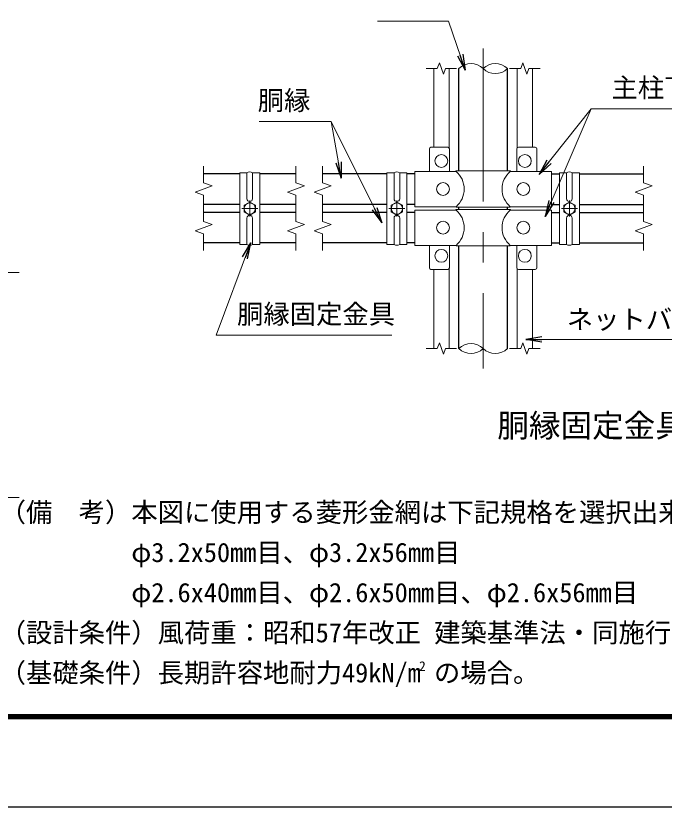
# Model space of a CAD drawing. Units: millimetres, scale not verified. Extents: x -10499 to 10501, y -7424 to 7426.
# Drawn here: x -730 to 3310, y -7424 to -2494 of the extents above; entities that cross this region are included whole.
import ezdxf
from ezdxf.enums import TextEntityAlignment as Align

# ---------------------------------------------------------------- set-up
doc = ezdxf.new("R2010")
doc.units = ezdxf.units.MM
doc.header["$LTSCALE"] = 30
doc.linetypes.add('USER1', pattern=[50.8, 31.75, -6.35, 6.35, -6.35])
for name, color, linetype, lineweight in [('0-1_D-STR1', 1, 'Continuous', 25), ('0-4_D-BMK', 2, 'USER1', 13), ('0-5_D-STR3', 3, 'Continuous', 13), ('0-7_D-STR-DIM', 7, 'Continuous', 13), ('0-A_D-TTL-TXT', 7, 'Continuous', 13), ('0-B_D-STR-TXT', 7, 'Continuous', 13), ('0-C_D-TTL', 7, 'Continuous', 25)]:
    doc.layers.add(name, color=color, linetype=linetype, lineweight=lineweight)
doc.layers.add('0-8_0', color=7, linetype='Continuous')
doc.styles.add('ＭＳ ゴシック', font='')
doc.styles.get('ＭＳ ゴシック').set_extended_font_data('MS Gothic')

# ---------------------------------------------------------------- blocks, each defined once
blk = doc.blocks.new('_Open')
at = {"layer": '0-8_0'}
blk.add_line((-30, 5), (0, 0), dxfattribs=at)
blk.add_lwpolyline([(-30, -5), (0, 0), (-30, 0)], dxfattribs=at)

msp = doc.modelspace()

# ---------------------------------------------------------------- linework, layer by layer
at = {"layer": '0-1_D-STR1'}
for p, q in [((2030.79, -3460.97), (2030.79, -2823.27)), ((2333.29, -3460.97), (2333.29, -2823.27)), ((665.37, -3478.47), (440.37, -3478.47)), ((1015.37, -3478.47), (790.37, -3478.47)), ((1582.04, -3478.47), (1182.04, -3478.47)), ((1757.04, -3478.47), (1707.04, -3478.47)), ((2607.04, -3478.47), (2657.04, -3478.47)), ((2782.04, -3478.47), (3182.04, -3478.47)), ((665.37, -3668.97), (440.37, -3668.97)), ((1015.37, -3668.97), (790.37, -3668.97)), ((1582.04, -3668.97), (1182.04, -3668.97)), ((1757.04, -3668.97), (1707.04, -3668.97)), ((2030.79, -3701.97), (2030.79, -3685.97)), ((2333.29, -3701.97), (2333.29, -3685.97)), ((2607.04, -3668.97), (2657.04, -3668.97)), ((2782.04, -3668.97), (3182.04, -3668.97)), ((665.37, -3718.97), (440.37, -3718.97)), ((1015.37, -3718.97), (790.37, -3718.97)), ((1582.04, -3718.97), (1182.04, -3718.97)), ((1757.04, -3718.97), (1707.04, -3718.97)), ((2607.04, -3718.97), (2657.04, -3718.97)), ((2782.04, -3718.97), (3182.04, -3718.97)), ((665.37, -3909.47), (440.37, -3909.47)), ((1015.37, -3909.47), (790.37, -3909.47)), ((1582.04, -3909.47), (1182.04, -3909.47)), ((1757.04, -3909.47), (1707.04, -3909.47)), ((2030.79, -4567.27), (2030.79, -3926.97)), ((2333.29, -4567.27), (2333.29, -3926.97)), ((2607.04, -3909.47), (2657.04, -3909.47)), ((2782.04, -3909.47), (3182.04, -3909.47))]:
    msp.add_line(p, q, dxfattribs=at)
at = {"layer": '0-4_D-BMK'}
for p, q in [((2182.04, -2698.27), (2182.04, -4692.27)), ((2182.41, -2698.27), (2182.41, -4692.27)), ((727.87, -3745.27), (727.87, -3645.27)), ((1644.54, -3745.27), (1644.54, -3645.27)), ((2719.54, -3745.27), (2719.54, -3645.27)), ((777.87, -3695.27), (677.87, -3695.27)), ((1694.54, -3695.27), (1594.54, -3695.27)), ((2669.54, -3695.27), (2769.54, -3695.27))]:
    msp.add_line(p, q, dxfattribs=at)
at = {"layer": '0-5_D-STR3'}
for p, q in [((1874.54, -3313.47), (1874.54, -2823.27)), ((1969.54, -3316.85), (1969.54, -2823.27)), ((2394.54, -3316.85), (2394.54, -2823.27)), ((2489.54, -3313.47), (2489.54, -2823.27)), ((1847.04, -3463.47), (1847.04, -3323.47)), ((1962.04, -3313.47), (1857.04, -3313.47)), ((1972.04, -3463.47), (1972.04, -3323.47)), ((2392.04, -3463.47), (2392.04, -3323.47)), ((2402.04, -3313.47), (2507.04, -3313.47)), ((2517.04, -3463.47), (2517.04, -3323.47)), ((710.37, -3472.12), (710.37, -3633.97)), ((790.37, -3472.12), (745.37, -3472.12)), ((745.37, -3472.12), (745.37, -3633.97)), ((1627.04, -3472.12), (1627.04, -3633.97)), ((1707.04, -3472.12), (1662.04, -3472.12)), ((1662.04, -3472.12), (1662.04, -3633.97)), ((1757.04, -3463.47), (2013.04, -3463.47)), ((1757.04, -3683.47), (1757.04, -3463.47)), ((2013.04, -3460.97), (2008.04, -3463.47)), ((2013.04, -3460.97), (2351.04, -3460.97)), ((2351.04, -3460.97), (2356.04, -3463.47)), ((2351.04, -3463.47), (2607.04, -3463.47)), ((2607.04, -3683.47), (2607.04, -3463.47)), ((2657.04, -3472.12), (2702.04, -3472.12)), ((2702.04, -3472.12), (2702.04, -3633.97)), ((2737.04, -3472.12), (2737.04, -3633.97)), ((1757.04, -3683.47), (2013.04, -3683.47)), ((2013.04, -3685.97), (2008.04, -3683.47)), ((2351.04, -3683.47), (2607.04, -3683.47)), ((1757.04, -3704.47), (2013.04, -3704.47)), ((1757.04, -3704.47), (1757.04, -3924.47)), ((2013.04, -3701.97), (2008.04, -3704.47)), ((2351.04, -3704.47), (2607.04, -3704.47)), ((2607.04, -3704.47), (2607.04, -3924.47)), ((710.37, -3918.41), (710.37, -3753.97)), ((745.37, -3918.41), (745.37, -3753.97)), ((1627.04, -3918.41), (1627.04, -3753.97)), ((1662.04, -3918.41), (1662.04, -3753.97)), ((2702.04, -3918.41), (2702.04, -3753.97)), ((2737.04, -3918.41), (2737.04, -3753.97)), ((1757.04, -3924.47), (2013.04, -3924.47)), ((1847.04, -3924.47), (1847.04, -4064.47)), ((1972.04, -3924.47), (1972.04, -4064.47)), ((2013.04, -3926.97), (2008.04, -3924.47)), ((2013.04, -3926.97), (2351.04, -3926.97)), ((2351.04, -3926.97), (2356.04, -3924.47)), ((2351.04, -3924.47), (2607.04, -3924.47)), ((2392.04, -3924.47), (2392.04, -4064.47)), ((2517.04, -3924.47), (2517.04, -4064.47)), ((1962.04, -4074.47), (1857.04, -4074.47)), ((1874.54, -4567.27), (1874.54, -4074.47)), ((1969.54, -4567.27), (1969.54, -4071.08)), ((2394.54, -4567.27), (2394.54, -4071.08)), ((2402.04, -4074.47), (2507.04, -4074.47)), ((2489.54, -4567.27), (2489.54, -4074.47))]:
    msp.add_line(p, q, dxfattribs=at)
for points in [[(710.37, -3472.12), (665.37, -3472.12), (665.37, -3918.41), (710.37, -3918.41)], [(745.37, -3918.41), (790.37, -3918.41), (790.37, -3472.12)], [(1627.04, -3472.12), (1582.04, -3472.12), (1582.04, -3918.41), (1627.04, -3918.41)], [(1662.04, -3918.41), (1707.04, -3918.41), (1707.04, -3472.12)], [(2702.04, -3918.41), (2657.04, -3918.41), (2657.04, -3472.12)], [(2737.04, -3472.12), (2782.04, -3472.12), (2782.04, -3918.41), (2737.04, -3918.41)], [(2013.04, -3685.97), (2351.04, -3685.97), (2356.04, -3683.47)], [(2013.04, -3701.97), (2351.04, -3701.97), (2356.04, -3704.47)]]:
    msp.add_lwpolyline(points, dxfattribs=at)
for points in [[(727.87, -3735.77), (762.95, -3715.52), (762.95, -3675.02), (727.87, -3654.77), (692.8, -3675.02), (692.8, -3715.52)], [(1644.54, -3735.77), (1679.61, -3715.52), (1679.61, -3675.02), (1644.54, -3654.77), (1609.46, -3675.02), (1609.46, -3715.52)], [(2719.54, -3735.77), (2684.46, -3715.52), (2684.46, -3675.02), (2719.54, -3654.77), (2754.61, -3675.02), (2754.61, -3715.52)]]:
    msp.add_lwpolyline(points, close=True, dxfattribs=at)
for centre, radius in [((1922.04, -3398.47), 40), ((2442.04, -3398.47), 40), ((1932.04, -3573.47), 40), ((2432.04, -3573.47), 40), ((727.87, -3695.27), 35.17), ((1644.54, -3695.27), 35.17), ((2719.54, -3695.27), 35.17), ((1932.04, -3814.47), 40), ((2432.04, -3814.47), 40), ((1922.04, -3989.47), 40), ((2442.04, -3989.47), 40)]:
    msp.add_circle(centre, radius, dxfattribs=at)
for centre, radius, start, end in [((1857.04, -3323.47), 10, 90, 180), ((1962.04, -3323.47), 10, 0, 90), ((2402.04, -3323.47), 10, 90, 180), ((2507.04, -3323.47), 10, 0, 90), ((727.87, -3500.25), 33.12, 58.10921, 121.89079), ((1644.54, -3500.25), 33.12, 58.10921, 121.89079), ((1920.11, -3573.47), 144, 310.19176, 49.80824), ((2443.97, -3573.47), 144, 130.19176, 229.80824), ((2719.54, -3500.25), 33.12, 58.10921, 121.89079), ((727.87, -3633.97), 17.5, 180, 0), ((1644.54, -3633.97), 17.5, 180, 0), ((2719.54, -3633.97), 17.5, 180, 0), ((727.87, -3753.97), 17.5, 0, 180), ((1644.54, -3753.97), 17.5, 0, 180), ((1920.11, -3814.47), 144, 310.19176, 49.80824), ((2443.97, -3814.47), 144, 130.19176, 229.80824), ((2719.54, -3753.97), 17.5, 0, 180), ((727.87, -3890.29), 33.12, 238.10921, 301.89079), ((1644.54, -3890.29), 33.12, 238.10921, 301.89079), ((2719.54, -3890.29), 33.12, 238.10921, 301.89079), ((1857.04, -4064.47), 10, 180, 270), ((1962.04, -4064.47), 10, 270, 0), ((2402.04, -4064.47), 10, 180, 270), ((2507.04, -4064.47), 10, 270, 0)]:
    msp.add_arc(centre, radius, start, end, dxfattribs=at)
at = {"layer": '0-7_D-STR-DIM'}
for p, q in [((1909.21, -2788.03), (1896.39, -2823.27)), ((1934.86, -2858.51), (1909.21, -2788.03)), ((2429.21, -2788.03), (2416.39, -2823.27)), ((2454.86, -2858.51), (2429.21, -2788.03)), ((1827.04, -2823.27), (1896.39, -2823.27)), ((1947.69, -2823.27), (1934.86, -2858.51)), ((1947.69, -2823.27), (2017.04, -2823.27)), ((2347.04, -2823.27), (2416.39, -2823.27)), ((2467.69, -2823.27), (2454.86, -2858.51)), ((2467.69, -2823.27), (2537.04, -2823.27)), ((440.37, -3430.84), (440.37, -3535.24)), ((1015.37, -3430.84), (1015.37, -3535.24)), ((1182.04, -3430.84), (1182.04, -3535.24)), ((3182.04, -3430.84), (3182.04, -3535.24)), ((493.23, -3554.48), (440.37, -3535.24)), ((1068.23, -3554.48), (1015.37, -3535.24)), ((1234.9, -3554.48), (1182.04, -3535.24)), ((3234.9, -3554.48), (3182.04, -3535.24)), ((387.51, -3592.96), (493.23, -3554.48)), ((440.37, -3612.2), (387.51, -3592.96)), ((962.51, -3592.96), (1068.23, -3554.48)), ((1015.37, -3612.2), (962.51, -3592.96)), ((1129.18, -3592.96), (1234.9, -3554.48)), ((1182.04, -3612.2), (1129.18, -3592.96)), ((3129.18, -3592.96), (3234.9, -3554.48)), ((3182.04, -3612.2), (3129.18, -3592.96)), ((440.37, -3612.2), (440.37, -3775.74)), ((1015.37, -3612.2), (1015.37, -3775.74)), ((1182.04, -3612.2), (1182.04, -3775.74)), ((3182.04, -3612.2), (3182.04, -3775.74)), ((387.51, -3833.46), (493.23, -3794.98)), ((493.23, -3794.98), (440.37, -3775.74)), ((962.51, -3833.46), (1068.23, -3794.98)), ((1068.23, -3794.98), (1015.37, -3775.74)), ((1129.18, -3833.46), (1234.9, -3794.98)), ((1234.9, -3794.98), (1182.04, -3775.74)), ((3129.18, -3833.46), (3234.9, -3794.98)), ((3234.9, -3794.98), (3182.04, -3775.74)), ((440.37, -3852.7), (387.51, -3833.46)), ((1015.37, -3852.7), (962.51, -3833.46)), ((1182.04, -3852.7), (1129.18, -3833.46)), ((3182.04, -3852.7), (3129.18, -3833.46)), ((440.37, -3852.7), (440.37, -3957.09)), ((1015.37, -3852.7), (1015.37, -3957.09)), ((1182.04, -3852.7), (1182.04, -3957.09)), ((3182.04, -3852.7), (3182.04, -3957.09)), ((-1304.48, -4094.43), (-709.48, -4094.43)), ((1909.21, -4532.03), (1896.39, -4567.27)), ((1934.86, -4602.51), (1909.21, -4532.03)), ((2429.21, -4532.03), (2416.39, -4567.27)), ((2454.86, -4602.51), (2429.21, -4532.03)), ((1827.04, -4567.27), (1896.39, -4567.27)), ((1947.69, -4567.27), (1934.86, -4602.51)), ((1947.69, -4567.27), (2017.04, -4567.27)), ((2347.04, -4567.27), (2416.39, -4567.27)), ((2467.69, -4567.27), (2454.86, -4602.51)), ((2467.69, -4567.27), (2537.04, -4567.27)), ((-1254.48, -5494.43), (-709.48, -5494.43))]:
    msp.add_line(p, q, dxfattribs=at)
for centre, start, end in [((2106.41, -2899.37), 45.18146, 134.81854), ((2257.66, -2899.37), 45.18146, 134.81854), ((2257.66, -2747.16), 225.18146, 314.81854), ((2106.41, -4643.37), 45.18146, 134.81854), ((2106.41, -4491.16), 225.18146, 314.81854), ((2257.66, -4491.16), 225.18146, 314.81854)]:
    msp.add_arc(centre, 107.29, start, end, dxfattribs=at)
at = {"layer": '0-B_D-STR-TXT'}
for p, q in [((2854.67, -3073.1), (2531.73, -3481.32)), ((1235.23, -3152.53), (1297.08, -3503.74)), ((3504.55, -4511.17), (2449.75, -4511.17))]:
    msp.add_line(p, q, dxfattribs=at)
for points in [[(1523.67, -2526.76), (1966.96, -2526.76), (2070.35, -2831.32)], [(3783.37, -3073.1), (2854.67, -3073.1), (2568.31, -3741.82)], [(786.22, -3152.53), (1235.23, -3152.53), (1549.43, -3782.97)], [(1613.94, -4484.14), (517.72, -4484.14), (733.09, -3910.41)]]:
    msp.add_lwpolyline(points, dxfattribs=at)
at = {"layer": '0-C_D-TTL', "color": 2}
msp.add_lwpolyline([(-10499.2, 7425.57), (10500.8, 7425.57), (10500.8, -7424.43), (-10499.2, -7424.43)], close=True, dxfattribs=at)
at = {"layer": '0-C_D-TTL'}
for points in [[(-9824.2, 6875.57), (9825.8, 6875.57), (9825.8, -6874.43), (-9824.2, -6874.43)], [(-9817.95, 6869.32), (9819.55, 6869.32), (9819.55, -6868.18), (-9817.95, -6868.18)], [(-9811.7, 6863.07), (9813.3, 6863.07), (9813.3, -6861.93), (-9811.7, -6861.93)], [(-9805.45, 6856.82), (9807.05, 6856.82), (9807.05, -6855.68), (-9805.45, -6855.68)], [(-9799.2, 6850.57), (9800.8, 6850.57), (9800.8, -6849.43), (-9799.2, -6849.43)]]:
    msp.add_lwpolyline(points, close=True, dxfattribs=at)

# ---------------------------------------------------------------- block references
at = {"layer": '0-B_D-STR-TXT', "xscale": 3.333333, "yscale": 3.333333}
for p, rotation in [((2070.99, -2833.21), 288.74977), ((2530.49, -3482.89), 231.6529), ((1297.43, -3505.71), 279.98686), ((2567.52, -3743.66), 246.81834), ((1550.33, -3784.76), 296.49098), ((733.79, -3908.54), 69.42471), ((2447.75, -4511.17), 180)]:
    msp.add_blockref('_Open', p, dxfattribs=dict(at, rotation=rotation))

# ---------------------------------------------------------------- texts
at = {"layer": '0-A_D-TTL-TXT', "style": 'ＭＳ ゴシック'}
for s, height, p in [('胴縁固定金具取付詳細', 144.3, (2270.29, -5162.27)), ('（備\u3000考）本図に使用する菱形金網は下記規格を選択出来ます。', 120.3, (-830.32, -5683.44)), ('\u3000\u3000\u3000\u3000\u3000φ3.2x50mm目、φ3.2x56mm目', 120.3, (-830.32, -5933.44)), ('\u3000\u3000\u3000\u3000\u3000φ2.6x40mm目、φ2.6x50mm目、φ2.6x56mm目', 120.3, (-830.32, -6183.44)), ('（設計条件）風荷重：昭和57年改正 建築基準法・同施行令に基づく風圧力に準拠。', 120.3, (-830.32, -6433.44)), ('（基礎条件）長期許容地耐力49kN/m の場合。', 120.3, (-830.32, -6683.44)), ('2', 60.13, (1783.36, -6593.91))]:
    msp.add_text(s, height=height, dxfattribs=at).set_placement(p, align=Align.BOTTOM_LEFT)
at = {"layer": '0-B_D-STR-TXT', "style": 'ＭＳ ゴシック'}
for s, p in [('主柱下継手', (2981.98, -3038.46)), ('胴縁', (777.34, -3117.58)), ('胴縁固定金具', (648.84, -4448.55)), ('ネットバー', (2703.15, -4481.29))]:
    msp.add_text(s, height=120.3, dxfattribs=at).set_placement(p, align=Align.BOTTOM_LEFT)

doc.saveas('drawing.dxf')
